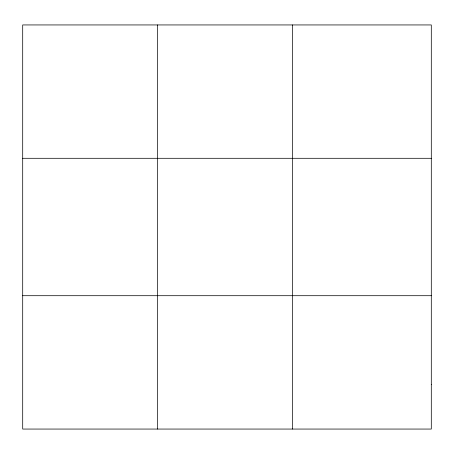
<?xml version="1.0" encoding="UTF-8"?>
<svg xmlns="http://www.w3.org/2000/svg" width="454" height="454" viewBox="0 0 454 454"><rect width="100%" height="100%" fill="white"/><g stroke="black" fill="none" stroke-linecap="round" stroke-linejoin="round"><path stroke-width="0.68" d="M157.538 24.942L157.538 429.058M292.376 24.942L292.376 429.058M22.7 158.298L431.3 158.298M22.7 295.702L431.3 295.702M431.3 384.606L431.3 429.058L22.7 429.058L22.7 24.942L431.3 24.942L431.3 384.606"/></g></svg>
